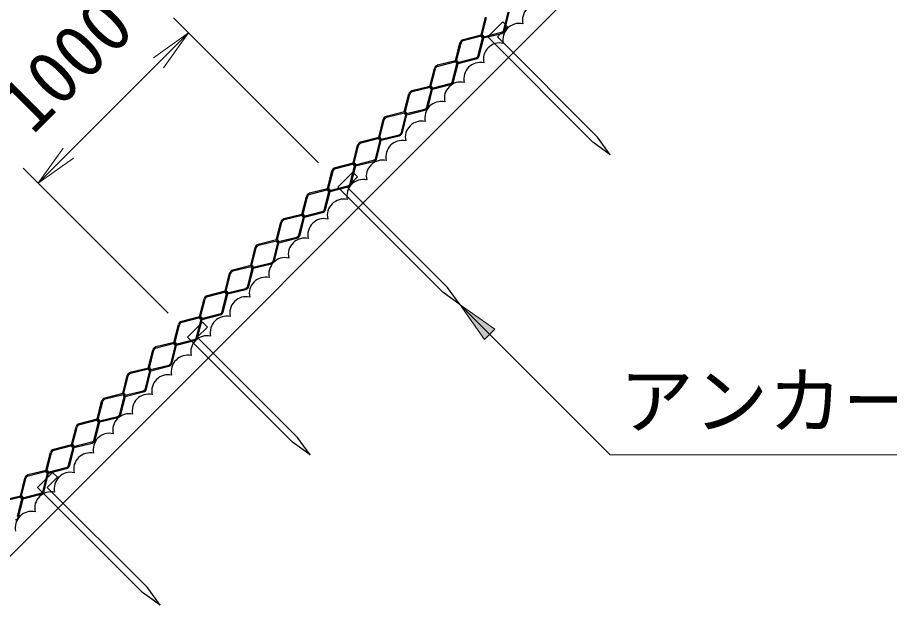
# Model space of a CAD drawing. Units: millimetres, scale not verified. Extents: x 690 to 40690, y 684 to 28809.
# Drawn here: x 10093 to 14203, y 15173 to 18027 of the extents above; entities that cross this region are included whole.
import ezdxf
from ezdxf.enums import TextEntityAlignment as Align

# ---------------------------------------------------------------- set-up
doc = ezdxf.new("R2010")
doc.units = ezdxf.units.MM
doc.header["$LTSCALE"] = 100
for name, color, linetype, lineweight in [('C-STR', 1, 'Continuous', 25), ('C-STR-DIM', 1, 'Continuous', 13), ('C-STR-HTXT', 1, 'Continuous', 13)]:
    doc.layers.add(name, color=color, linetype=linetype, lineweight=lineweight)
doc.styles.add('ＭＳ ゴシック', font='')
doc.styles.get('ＭＳ ゴシック').set_extended_font_data('MS Gothic')

msp = doc.modelspace()

# ---------------------------------------------------------------- hatches: boundary and pattern name
at = {"layer": 'C-STR-HTXT'}
msp.add_hatch(color=256, dxfattribs=at).paths.add_polyline_path([(12179.3, 16673.8), (12343.1, 16559.1), (12294, 16510)])

# ---------------------------------------------------------------- linework, layer by layer
at = {"layer": 'C-STR', "color": 7}
for p, q in [((13434.4, 18866.3), (6716.9, 12148.8)), ((12309.4, 17935.3), (12380.1, 18006)), ((12380.1, 18006), (12402.7, 17983.4)), ((12402.7, 17983.4), (12354.6, 17935.3)), ((12309.4, 17935.3), (12804.3, 17440.3)), ((12354.6, 17935.3), (12827, 17462.9)), ((12886.4, 17380.9), (12804.3, 17440.3)), ((12886.4, 17380.9), (12827, 17462.9)), ((11602.3, 17228.2), (11673, 17298.9)), ((11695.6, 17276.3), (11647.5, 17228.2)), ((11673, 17298.9), (11695.6, 17276.3)), ((11602.3, 17228.2), (12097.2, 16733.2)), ((11647.5, 17228.2), (12119.9, 16755.8)), ((12179.3, 16673.8), (12097.2, 16733.2)), ((12179.3, 16673.8), (12119.9, 16755.8)), ((10895.1, 16521.1), (10965.9, 16591.8)), ((10988.5, 16569.1), (10940.4, 16521.1)), ((10965.9, 16591.8), (10988.5, 16569.1)), ((10895.1, 16521.1), (11390.1, 16026.1)), ((10940.4, 16521.1), (11412.7, 16048.7)), ((11472.1, 15966.7), (11412.7, 16048.7)), ((11472.1, 15966.7), (11390.1, 16026.1)), ((10188, 15814), (10258.7, 15884.7)), ((10258.7, 15884.7), (10281.4, 15862)), ((10281.4, 15862), (10233.3, 15814)), ((10188, 15814), (10683, 15319)), ((10188, 15814), (10683, 15319)), ((10233.3, 15814), (10705.6, 15341.6)), ((10233.3, 15814), (10705.6, 15341.6)), ((10765, 15259.6), (10705.6, 15341.6)), ((10765, 15259.6), (10705.6, 15341.6)), ((10765, 15259.6), (10683, 15319)), ((10765, 15259.6), (10683, 15319))]:
    msp.add_line(p, q, dxfattribs=at)
at = {"layer": 'C-STR'}
for p, q in [((12384.7, 17968.4), (12405.6, 18051.8)), ((12389.7, 17967.1), (12410.9, 18051.9)), ((12277.8, 17943.8), (12299, 18028.6)), ((12283.1, 17943.9), (12304, 18027.3)), ((12278.3, 17943.9), (12193, 17922.6)), ((12279.3, 17938.9), (12194.3, 17917.6)), ((12264.1, 17847.8), (12285, 17931.2)), ((12269.1, 17846.5), (12290.3, 17931.3)), ((12288.8, 17936.2), (12373.8, 17957.5)), ((12289.8, 17931.2), (12375.1, 17952.5)), ((12157.2, 17823.2), (12178.4, 17908)), ((12162.5, 17823.3), (12183.4, 17906.7)), ((12168.2, 17815.6), (12253.2, 17836.9)), ((12157.7, 17823.3), (12072.4, 17802)), ((12158.7, 17818.3), (12073.7, 17797)), ((12143.5, 17727.2), (12164.4, 17810.6)), ((12148.5, 17725.9), (12169.7, 17810.7)), ((12169.2, 17810.6), (12254.5, 17831.9)), ((12036.6, 17702.6), (12057.8, 17787.4)), ((12041.9, 17702.7), (12062.8, 17786.1)), ((12047.6, 17695), (12132.6, 17716.3)), ((12037.1, 17702.7), (11951.8, 17681.4)), ((12038.1, 17697.7), (11953.1, 17676.4)), ((12022.9, 17606.6), (12043.8, 17690)), ((12027.9, 17605.3), (12049.1, 17690.1)), ((12048.6, 17690), (12133.9, 17711.3)), ((11916, 17582), (11937.2, 17666.8)), ((11921.3, 17582.1), (11942.2, 17665.5)), ((11927, 17574.4), (12012, 17595.7)), ((11928, 17569.4), (12013.3, 17590.7)), ((11916.5, 17582.1), (11831.1, 17560.8)), ((11917.5, 17577.1), (11832.5, 17555.8)), ((11902.3, 17486), (11923.1, 17569.4)), ((11907.3, 17484.7), (11928.5, 17569.5)), ((11795.4, 17461.4), (11816.6, 17546.2)), ((11800.7, 17461.5), (11821.6, 17544.9)), ((11806.4, 17453.8), (11891.4, 17475.1)), ((11807.4, 17448.8), (11892.7, 17470.1)), ((11674.8, 17340.8), (11696, 17425.6)), ((11795.9, 17461.5), (11710.5, 17440.2)), ((11796.9, 17456.4), (11711.9, 17435.2)), ((11781.7, 17365.4), (11802.5, 17448.8)), ((11786.7, 17364), (11807.9, 17448.9)), ((11680.1, 17340.9), (11701, 17424.3)), ((11685.8, 17333.2), (11770.8, 17354.5)), ((11686.8, 17328.2), (11772.1, 17349.5)), ((11554.2, 17220.2), (11575.4, 17305)), ((11559.5, 17220.3), (11580.3, 17303.7)), ((11675.3, 17340.9), (11589.9, 17319.6)), ((11676.3, 17335.8), (11591.3, 17314.6)), ((11661.1, 17244.8), (11681.9, 17328.2)), ((11666.1, 17243.4), (11687.3, 17328.3)), ((11554.7, 17220.3), (11469.3, 17199)), ((11565.2, 17212.6), (11650.2, 17233.9)), ((11566.2, 17207.6), (11651.5, 17228.9)), ((11433.6, 17099.6), (11454.8, 17184.4)), ((11438.9, 17099.7), (11459.7, 17183.1)), ((11555.7, 17215.2), (11470.7, 17194)), ((11540.5, 17124.2), (11561.3, 17207.6)), ((11545.4, 17122.8), (11566.7, 17207.7)), ((11434, 17099.7), (11348.7, 17078.3)), ((11444.6, 17092), (11529.6, 17113.2)), ((11445.6, 17086.9), (11530.9, 17108.3)), ((11313, 16979), (11334.2, 17063.8)), ((11318.3, 16979.1), (11339.1, 17062.5)), ((11435.1, 17094.6), (11350.1, 17073.4)), ((11419.9, 17003.6), (11440.7, 17086.9)), ((11424.8, 17002.2), (11446.1, 17087.1)), ((11313.4, 16979.1), (11228.1, 16957.7)), ((11314.5, 16974), (11229.4, 16952.8)), ((11323.9, 16971.4), (11409, 16992.6)), ((11325, 16966.3), (11410.3, 16987.7)), ((11192.3, 16858.3), (11213.6, 16943.2)), ((11197.7, 16858.5), (11218.5, 16941.9)), ((11299.3, 16883), (11320.1, 16966.3)), ((11304.2, 16881.6), (11325.4, 16966.5)), ((11192.8, 16858.5), (11107.5, 16837.1)), ((11193.8, 16853.4), (11108.8, 16832.2)), ((11203.3, 16850.8), (11288.3, 16872)), ((11204.4, 16845.7), (11289.7, 16867.1)), ((11071.7, 16737.7), (11093, 16822.6)), ((11077.1, 16737.9), (11097.9, 16821.2)), ((11178.7, 16762.3), (11199.5, 16845.7)), ((11183.6, 16761), (11204.8, 16845.9)), ((11072.2, 16737.9), (10986.9, 16716.5)), ((11073.2, 16732.8), (10988.2, 16711.6)), ((11082.7, 16730.2), (11167.7, 16751.4)), ((11083.7, 16725.1), (11169.1, 16746.5)), ((10951.1, 16617.1), (10972.3, 16702)), ((10956.5, 16617.3), (10977.3, 16700.6)), ((11058.1, 16641.7), (11078.9, 16725.1)), ((11063, 16640.4), (11084.2, 16725.2)), ((10951.6, 16617.3), (10866.3, 16595.9)), ((10952.6, 16612.2), (10867.6, 16591)), ((10937.4, 16521.1), (10958.3, 16604.5)), ((10942.4, 16519.8), (10963.6, 16604.6)), ((10962.1, 16609.6), (11047.1, 16630.8)), ((10963.1, 16604.5), (11048.5, 16625.9)), ((10830.5, 16496.5), (10851.7, 16581.4)), ((10835.9, 16496.6), (10856.7, 16580)), ((10831, 16496.6), (10745.7, 16475.3)), ((10832, 16491.6), (10747, 16470.3)), ((10816.8, 16400.5), (10837.7, 16483.9)), ((10821.8, 16399.2), (10843, 16484)), ((10841.5, 16489), (10926.5, 16510.2)), ((10842.5, 16483.9), (10927.9, 16505.2)), ((10709.9, 16375.9), (10731.1, 16460.8)), ((10715.3, 16376), (10736.1, 16459.4)), ((10710.4, 16376), (10625.1, 16354.7)), ((10711.4, 16371), (10626.4, 16349.7)), ((10696.2, 16279.9), (10717.1, 16363.3)), ((10701.2, 16278.6), (10722.4, 16363.4)), ((10720.9, 16368.4), (10805.9, 16389.6)), ((10721.9, 16363.3), (10807.3, 16384.6)), ((10589.3, 16255.3), (10610.5, 16340.2)), ((10594.6, 16255.4), (10615.5, 16338.8)), ((10589.8, 16255.4), (10504.5, 16234.1)), ((10590.8, 16250.4), (10505.8, 16229.1)), ((10575.6, 16159.3), (10596.5, 16242.7)), ((10580.6, 16158), (10601.8, 16242.8)), ((10600.3, 16247.8), (10685.3, 16269)), ((10601.3, 16242.7), (10686.6, 16264)), ((10468.7, 16134.7), (10489.9, 16219.5)), ((10474, 16134.8), (10494.9, 16218.2)), ((10469.2, 16134.8), (10383.9, 16113.5)), ((10470.2, 16129.8), (10385.2, 16108.5)), ((10455, 16038.7), (10475.9, 16122.1)), ((10460, 16037.4), (10481.2, 16122.2)), ((10479.7, 16127.1), (10564.7, 16148.4)), ((10480.7, 16122.1), (10566, 16143.4)), ((10348.1, 16014.1), (10369.3, 16098.9)), ((10353.4, 16014.2), (10374.3, 16097.6)), ((10359.1, 16006.5), (10444.1, 16027.8)), ((10348.6, 16014.2), (10263.3, 15992.9)), ((10349.6, 16009.2), (10264.6, 15987.9)), ((10334.4, 15918.1), (10355.3, 16001.5)), ((10339.4, 15916.8), (10360.6, 16001.6)), ((10360.1, 16001.5), (10445.4, 16022.8)), ((10227.5, 15893.5), (10248.7, 15978.3)), ((10232.8, 15893.6), (10253.7, 15977)), ((10238.5, 15885.9), (10323.5, 15907.2)), ((10228, 15893.6), (10142.7, 15872.3)), ((10229, 15888.6), (10144, 15867.3)), ((10213.8, 15797.5), (10234.7, 15880.9)), ((10218.8, 15796.2), (10240, 15881)), ((10239.5, 15880.9), (10324.8, 15902.2)), ((10106.9, 15772.9), (10128.1, 15857.7)), ((10112.2, 15773), (10133.1, 15856.4)), ((10117.9, 15765.3), (10202.9, 15786.6)), ((10118.9, 15760.3), (10204.2, 15781.6)), ((10107.4, 15773), (10022, 15751.7)), ((10108.4, 15768), (10023.4, 15746.7)), ((10093.2, 15676.9), (10114, 15760.3)), ((10098.2, 15675.6), (10119.4, 15760.4))]:
    msp.add_line(p, q, dxfattribs=at)
at = {"layer": 'C-STR', "color": 7}
for centre in [(12549.4, 18014.1), (12457.5, 17922.1), (12365.5, 17830.2), (12273.6, 17738.3), (12181.7, 17646.4), (12089.8, 17554.4), (11997.8, 17462.5), (11905.9, 17370.6), (11814, 17278.7), (11722.1, 17186.7), (11630.2, 17094.8), (11538.2, 17002.9), (11446.3, 16911), (11354.4, 16819.1), (11262.5, 16727.1), (11170.5, 16635.2), (11078.6, 16543.3), (10986.7, 16451.4), (10894.8, 16359.4), (10802.8, 16267.5), (10710.9, 16175.6), (10619, 16083.7), (10527.1, 15991.7), (10435.1, 15899.8), (10343.2, 15807.9), (10251.3, 15716), (10159.4, 15624)]:
    msp.add_arc(centre, 76.9, 77.2714, 192.7286, dxfattribs=at)
at = {"layer": 'C-STR'}
for centre, radius, start, end in [((12370.2, 17972), 15, 284.0362, 345.9638), ((12370.3, 17971.9), 20, 284.0362, 345.9638), ((12197.8, 17903.2), 20, 104.0362, 165.9638), ((12287.4, 17940.9), 10, 194.0362, 284.0362), ((12280.7, 17934.2), 10, 14.0362, 104.0362), ((12280.5, 17934), 5, 45, 104.0362), ((12287.6, 17941.1), 5, 225, 284.0362), ((12197.9, 17903.1), 15, 104.0362, 165.9638), ((12249.6, 17851.4), 15, 284.0362, 345.9638), ((12249.7, 17851.3), 20, 284.0362, 345.9638), ((12077.2, 17782.6), 20, 104.0362, 165.9638), ((12077.3, 17782.5), 15, 104.0362, 165.9638), ((12166.8, 17820.3), 10, 194.0362, 284.0362), ((12160.1, 17813.6), 10, 14.0362, 104.0362), ((12159.9, 17813.4), 5, 45, 104.0362), ((12167, 17820.5), 5, 225, 284.0362), ((12129, 17730.8), 15, 284.0362, 345.9638), ((12129.1, 17730.7), 20, 284.0362, 345.9638), ((11956.6, 17662), 20, 104.0362, 165.9638), ((11956.7, 17661.9), 15, 104.0362, 165.9638), ((12046.2, 17699.7), 10, 194.0362, 284.0362), ((12039.5, 17693), 10, 14.0362, 104.0362), ((12039.3, 17692.8), 5, 45, 104.0362), ((12046.4, 17699.9), 5, 225, 284.0362), ((12008.4, 17610.2), 15, 284.0362, 345.9638), ((12008.5, 17610.1), 20, 284.0362, 345.9638), ((11836, 17541.4), 20, 104.0362, 165.9638), ((11836.1, 17541.3), 15, 104.0362, 165.9638), ((11925.6, 17579.1), 10, 194.0362, 284.0362), ((11918.9, 17572.4), 10, 14.0362, 104.0362), ((11918.7, 17572.2), 5, 45, 104.0362), ((11925.8, 17579.3), 5, 225, 284.0362), ((11887.7, 17489.6), 15, 284.0362, 345.9638), ((11887.9, 17489.5), 20, 284.0362, 345.9638), ((11715.4, 17420.8), 20, 104.0362, 165.9638), ((11715.5, 17420.6), 15, 104.0362, 165.9638), ((11805, 17458.5), 10, 194.0362, 284.0362), ((11798.3, 17451.8), 10, 14.0362, 104.0362), ((11798.1, 17451.6), 5, 45, 104.0362), ((11805.2, 17458.7), 5, 225, 284.0362), ((11767.1, 17369), 15, 284.0362, 345.9638), ((11767.3, 17368.9), 20, 284.0362, 345.9638), ((11594.8, 17300.2), 20, 104.0362, 165.9638), ((11594.9, 17300), 15, 104.0362, 165.9638), ((11684.4, 17337.9), 10, 194.0362, 284.0362), ((11677.7, 17331.2), 10, 14.0362, 104.0362), ((11677.5, 17331), 5, 45, 104.0362), ((11684.6, 17338.1), 5, 225, 284.0362), ((11557.1, 17210.6), 10, 14.0362, 104.0362), ((11646.5, 17248.4), 15, 284.0362, 345.9638), ((11646.7, 17248.3), 20, 284.0362, 345.9638), ((11474.2, 17179.6), 20, 104.0362, 165.9638), ((11474.3, 17179.4), 15, 104.0362, 165.9638), ((11563.7, 17217.3), 10, 194.0362, 284.0362), ((11556.9, 17210.4), 5, 45, 104.0362), ((11563.9, 17217.5), 5, 225, 284.0362), ((11436.5, 17090), 10, 14.0362, 104.0362), ((11525.9, 17127.8), 15, 284.0362, 345.9638), ((11526, 17127.7), 20, 284.0362, 345.9638), ((11353.6, 17058.9), 20, 104.0362, 165.9638), ((11353.7, 17058.8), 15, 104.0362, 165.9638), ((11443.1, 17096.6), 10, 194.0362, 284.0362), ((11436.3, 17089.8), 5, 45, 104.0362), ((11443.3, 17096.8), 5, 225, 284.0362), ((11322.5, 16976), 10, 194.0362, 284.0362), ((11315.9, 16969.4), 10, 14.0362, 104.0362), ((11315.7, 16969.2), 5, 45, 104.0362), ((11405.3, 17007.2), 15, 284.0362, 345.9638), ((11405.4, 17007.1), 20, 284.0362, 345.9638), ((11233, 16938.3), 20, 104.0362, 165.9638), ((11233.1, 16938.2), 15, 104.0362, 165.9638), ((11322.7, 16976.2), 5, 225, 284.0362), ((11201.9, 16855.4), 10, 194.0362, 284.0362), ((11195.3, 16848.8), 10, 14.0362, 104.0362), ((11195.1, 16848.6), 5, 45, 104.0362), ((11202.1, 16855.6), 5, 225, 284.0362), ((11284.7, 16886.6), 15, 284.0362, 345.9638), ((11284.8, 16886.5), 20, 284.0362, 345.9638), ((11112.4, 16817.7), 20, 104.0362, 165.9638), ((11112.5, 16817.6), 15, 104.0362, 165.9638), ((11081.3, 16734.8), 10, 194.0362, 284.0362), ((11074.7, 16728.2), 10, 14.0362, 104.0362), ((11074.5, 16728), 5, 45, 104.0362), ((11081.5, 16735), 5, 225, 284.0362), ((11164.1, 16766), 15, 284.0362, 345.9638), ((11164.2, 16765.9), 20, 284.0362, 345.9638), ((10991.7, 16697.1), 20, 104.0362, 165.9638), ((10991.9, 16697), 15, 104.0362, 165.9638), ((10960.7, 16614.2), 10, 194.0362, 284.0362), ((10954, 16607.6), 10, 14.0362, 104.0362), ((10953.8, 16607.4), 5, 45, 104.0362), ((10960.9, 16614.4), 5, 225, 284.0362), ((11043.5, 16645.4), 15, 284.0362, 345.9638), ((11043.6, 16645.3), 20, 284.0362, 345.9638), ((10871.1, 16576.5), 20, 104.0362, 165.9638), ((10871.3, 16576.4), 15, 104.0362, 165.9638), ((10922.9, 16524.8), 15, 284.0362, 345.9638), ((10840.1, 16493.6), 10, 194.0362, 284.0362), ((10833.4, 16486.9), 10, 14.0362, 104.0362), ((10833.2, 16486.7), 5, 45, 104.0362), ((10840.3, 16493.8), 5, 225, 284.0362), ((10923, 16524.6), 20, 284.0362, 345.9638), ((10750.5, 16455.9), 20, 104.0362, 165.9638), ((10750.7, 16455.8), 15, 104.0362, 165.9638), ((10802.3, 16404.2), 15, 284.0362, 345.9638), ((10802.4, 16404), 20, 284.0362, 345.9638), ((10719.5, 16373), 10, 194.0362, 284.0362), ((10712.8, 16366.3), 10, 14.0362, 104.0362), ((10712.6, 16366.1), 5, 45, 104.0362), ((10719.7, 16373.2), 5, 225, 284.0362), ((10629.9, 16335.3), 20, 104.0362, 165.9638), ((10630, 16335.2), 15, 104.0362, 165.9638), ((10681.7, 16283.6), 15, 284.0362, 345.9638), ((10681.8, 16283.4), 20, 284.0362, 345.9638), ((10509.3, 16214.7), 20, 104.0362, 165.9638), ((10598.9, 16252.4), 10, 194.0362, 284.0362), ((10592.2, 16245.7), 10, 14.0362, 104.0362), ((10592, 16245.5), 5, 45, 104.0362), ((10599.1, 16252.6), 5, 225, 284.0362), ((10509.4, 16214.6), 15, 104.0362, 165.9638), ((10561.1, 16162.9), 15, 284.0362, 345.9638), ((10561.2, 16162.8), 20, 284.0362, 345.9638), ((10388.7, 16094.1), 20, 104.0362, 165.9638), ((10478.3, 16131.8), 10, 194.0362, 284.0362), ((10471.6, 16125.1), 10, 14.0362, 104.0362), ((10471.4, 16124.9), 5, 45, 104.0362), ((10478.5, 16132), 5, 225, 284.0362), ((10388.8, 16094), 15, 104.0362, 165.9638), ((10440.5, 16042.3), 15, 284.0362, 345.9638), ((10440.6, 16042.2), 20, 284.0362, 345.9638), ((10268.1, 15973.5), 20, 104.0362, 165.9638), ((10268.2, 15973.4), 15, 104.0362, 165.9638), ((10357.7, 16011.2), 10, 194.0362, 284.0362), ((10351, 16004.5), 10, 14.0362, 104.0362), ((10350.8, 16004.3), 5, 45, 104.0362), ((10357.9, 16011.4), 5, 225, 284.0362), ((10319.9, 15921.7), 15, 284.0362, 345.9638), ((10320, 15921.6), 20, 284.0362, 345.9638), ((10147.5, 15852.9), 20, 104.0362, 165.9638), ((10147.6, 15852.8), 15, 104.0362, 165.9638), ((10237.1, 15890.6), 10, 194.0362, 284.0362), ((10230.4, 15883.9), 10, 14.0362, 104.0362), ((10230.2, 15883.7), 5, 45, 104.0362), ((10237.3, 15890.8), 5, 225, 284.0362), ((10199.3, 15801.1), 15, 284.0362, 345.9638), ((10199.4, 15801), 20, 284.0362, 345.9638), ((10116.5, 15770), 10, 194.0362, 284.0362), ((10109.8, 15763.3), 10, 14.0362, 104.0362), ((10109.6, 15763.1), 5, 45, 104.0362), ((10116.7, 15770.2), 5, 225, 284.0362), ((10078.8, 15680.4), 20, 284.0362, 345.9638)]:
    msp.add_arc(centre, radius, start, end, dxfattribs=at)
at = {"layer": 'C-STR-DIM'}
for p, q in [((11511.1, 17341.9), (10828, 18025.1)), ((10191.6, 17247.3), (10898.7, 17954.4)), ((10804, 16634.8), (10120.9, 17318))]:
    msp.add_line(p, q, dxfattribs=at)
for points in [[(10780.8, 17789.4), (10898.7, 17954.4), (10733.7, 17836.5)], [(10309.4, 17412.3), (10191.6, 17247.3), (10356.6, 17365.1)]]:
    msp.add_lwpolyline(points, dxfattribs=at)
at = {"layer": 'C-STR-HTXT'}
for p, q in [((12179.3, 16673.8), (12886.4, 15966.7)), ((12886.4, 15966.7), (16386.4, 15966.7))]:
    msp.add_line(p, q, dxfattribs=at)
msp.add_lwpolyline([(12179.3, 16673.8), (12343.1, 16559.1), (12294, 16510)], close=True, dxfattribs=at)

# ---------------------------------------------------------------- texts
at = {"layer": 'C-STR-DIM', "color": 7, "style": 'ＭＳ ゴシック'}
msp.add_text('1000', height=256.6, rotation=45, dxfattribs=at).set_placement((10319.8, 17807.5), align=Align.MIDDLE_CENTER)
at = {"layer": 'C-STR-HTXT', "color": 7, "style": 'ＭＳ ゴシック'}
msp.add_text('アンカー φ16 L＝400', height=256.6, dxfattribs=at).set_placement((14636.4, 16016.7), align=Align.BOTTOM_CENTER)

doc.saveas('drawing.dxf')
